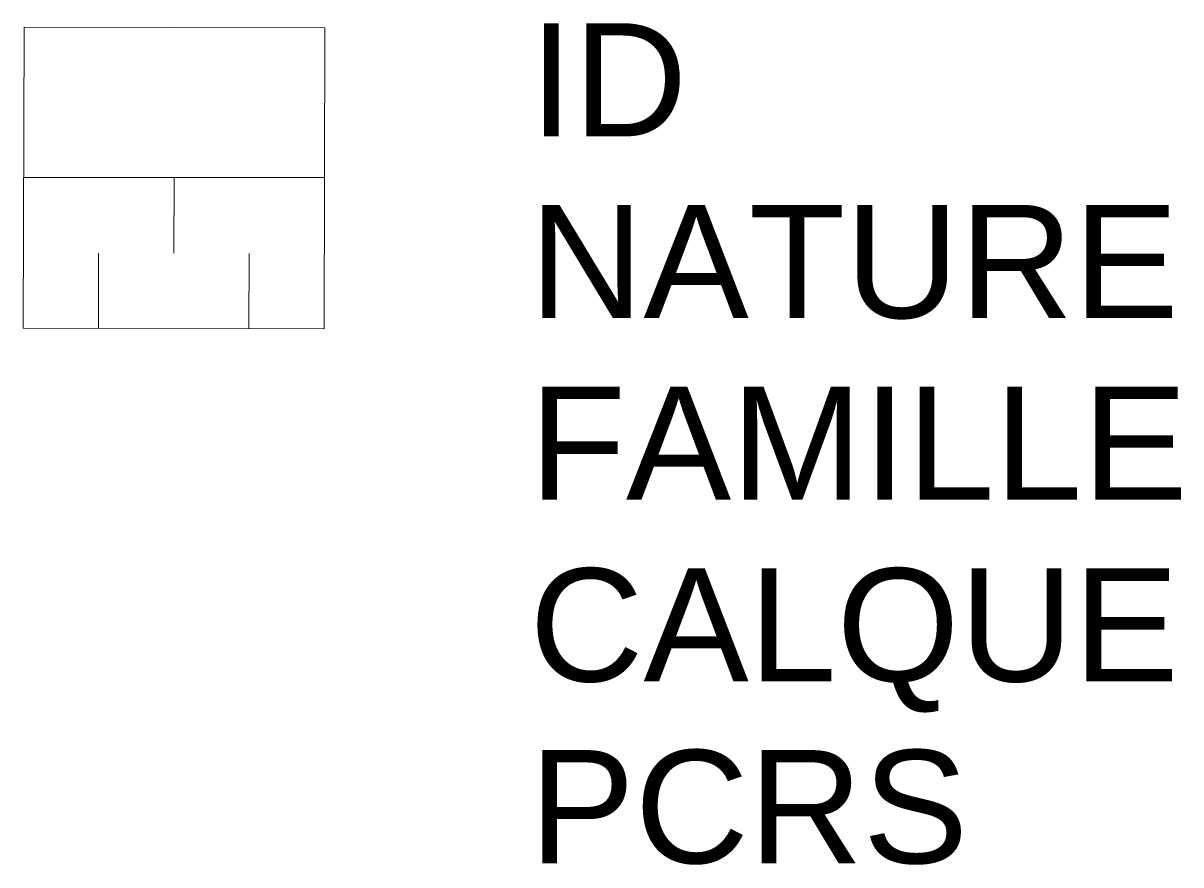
# Model space of a CAD drawing. Header units: metres. Extents: x 3163.44 to 3165.49, y 1881.61 to 1883.1.
import ezdxf

# ---------------------------------------------------------------- set-up
doc = ezdxf.new("R2010")
doc.units = ezdxf.units.M
doc.header["$LTSCALE"] = 2
doc.linetypes.add('Socle_Continu', pattern=[2.5, 2.5, 0])
doc.layers.add('EAUUS_SCS', color=7, linetype='Socle_Continu', lineweight=13, true_color=0x7f3f00)
doc.styles.get("Standard").update_dxf_attribs({"font": 'arial.ttf'})

msp = doc.modelspace()

# ---------------------------------------------------------------- linework, layer by layer
at = {"layer": 'EAUUS_SCS', "linetype": 'Socle_Continu'}
for p, q in [((3163.4397, 1882.83), (3163.972, 1882.83)), ((3163.7059, 1882.83), (3163.7055, 1882.6965)), ((3163.5724, 1882.6965), (3163.572, 1882.5634)), ((3163.8386, 1882.6958), (3163.8382, 1882.5627))]:
    msp.add_line(p, q, dxfattribs=at)
at = {"layer": 'EAUUS_SCS', "linetype": 'Socle_Continu', "flags": 128}
msp.add_lwpolyline([(3163.9713, 1882.5623), (3163.439, 1882.5638), (3163.4405, 1883.0961), (3163.9728, 1883.0946)], close=True, dxfattribs=at)

# ---------------------------------------------------------------- texts
at = {"layer": 'EAUUS_SCS', "linetype": 'Socle_Continu', "flags": 9}
for tag, p, s in [('ID', (3164.3345, 1882.9029), 'CP_2104'), ('NATURE', (3164.3345, 1882.5816), 'Séparateur de graisse'), ('FAMILLE', (3164.3345, 1882.2604), 'Eau usée'), ('CALQUE', (3164.3345, 1881.9391), 'EAUUS_SCS'), ('PCRS', (3164.3345, 1881.6178), 'AffleurantSymbole')]:
    msp.add_attdef(tag, p, s, height=0.2, dxfattribs=at)

doc.saveas('drawing.dxf')
